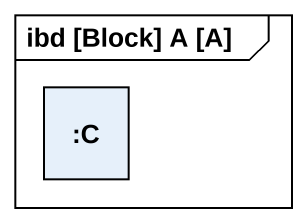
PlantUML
@startuml
mainframe ibd [Block] A [A]
rectangle ":C" as C
@enduml
